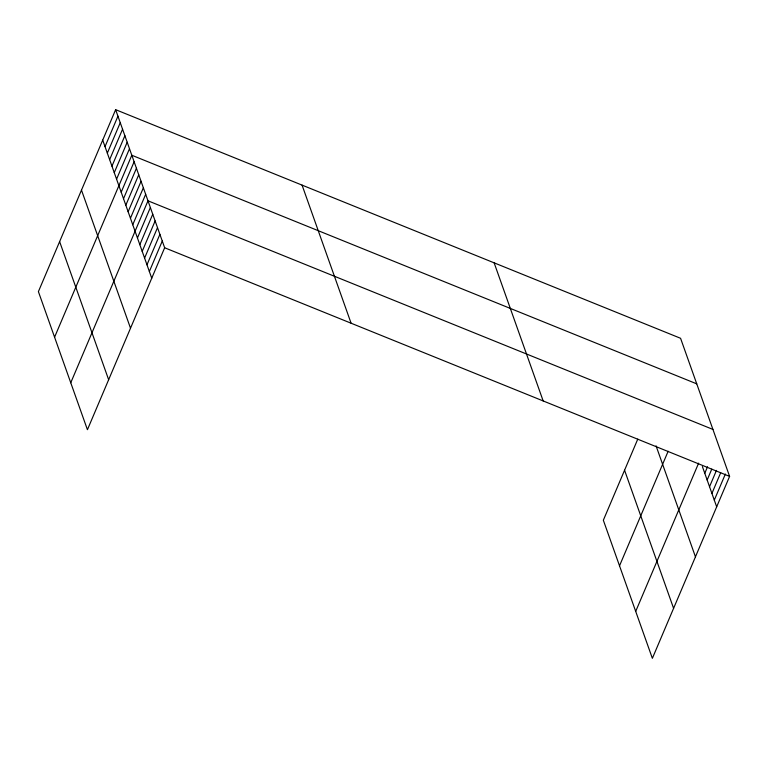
<?xml version="1.0" encoding="UTF-8"?>
<svg xmlns="http://www.w3.org/2000/svg" width="768" height="768" viewBox="0 0 768 768"><rect width="100%" height="100%" fill="white"/><g stroke="black" fill="none" stroke-linecap="round" stroke-linejoin="round"><path stroke-width="1.15" d="M115.632 109.67L38.4 291.619L87.427 429.715L164.659 247.766L115.632 109.67L680.573 338.285L729.6 476.381L652.368 658.33L603.341 520.234L637.776 439.114M105.024 146.621L117.946 116.179M107.328 153.13L120.25 122.698M109.642 159.638L122.563 129.206M111.955 166.157L124.877 135.715M114.269 172.666L127.19 142.224M116.573 179.174L129.494 148.733M54.576 337.19L131.808 155.242L696.749 383.856M121.2 192.192L134.122 161.76M123.514 198.701L136.435 168.269M125.818 205.219L138.739 174.778M128.131 211.728L141.053 181.286M130.445 218.237L143.366 187.795M132.758 224.746L145.67 194.304M70.752 382.762L147.984 200.813L712.934 429.427M137.443 237.965L150.365 207.523M139.824 244.675L152.746 214.234M142.205 251.376L155.126 220.944M144.586 258.086L157.507 227.645M146.976 264.797L159.888 234.355M149.357 271.498L162.269 241.066M619.526 565.805L668.15 451.248M635.702 611.376L698.63 463.133M704.774 473.29L707.539 466.762M707.155 479.99L711.773 469.123M709.536 486.701L716.458 470.39M711.917 493.411L720.682 472.752M714.298 500.112L725.376 474.029M164.659 247.766L729.6 476.381M702.394 466.579L716.678 506.822M656.064 445.853L695.453 556.819M624.566 470.237L673.594 608.333M494.141 262.848L543.168 400.944M302.064 185.117L351.091 323.213M102.71 140.112L151.738 278.208M81.485 190.109L130.512 328.205M59.626 241.622L108.643 379.718"/></g></svg>
